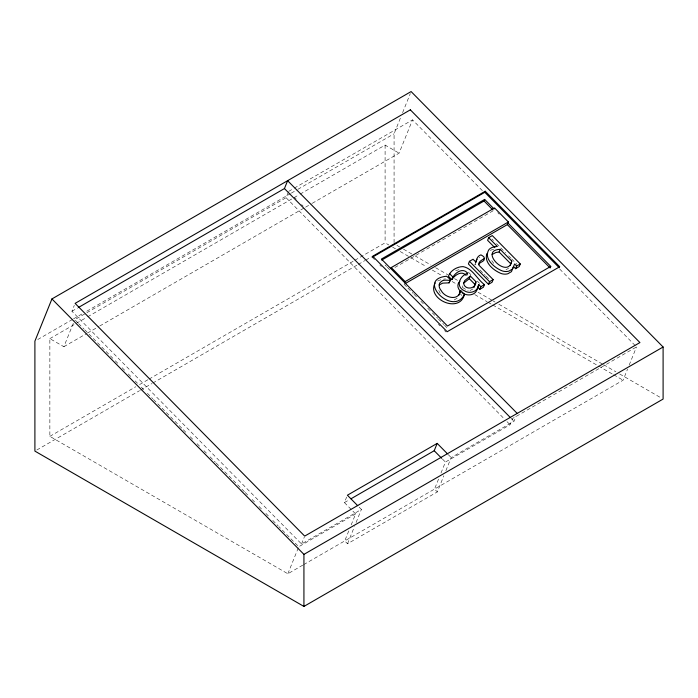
<?xml version="1.0" encoding="UTF-8"?>
<svg xmlns="http://www.w3.org/2000/svg" width="698" height="698" viewBox="0 0 698 698"><rect width="100%" height="100%" fill="white"/><g stroke="black" fill="none" stroke-linecap="round" stroke-linejoin="round"><path stroke-width="0.52" stroke-dasharray="3.49 2.62" d="M475.443 262.422L474.989 264.9L475.696 263.146M359.173 507.176L361.389 509.418L301.527 543.978L71.929 311.247L74.311 305.349M302.775 565.153L287.855 573.765L49.863 436.363L49.863 338.626L63.867 346.705L74.363 320.696M77.818 322.799L74.765 319.701L286.075 197.7L288.257 192.308M394.073 242.651L394.073 133.789L400.966 116.706M402.589 112.683L410.302 93.584M312.215 203.319L399.099 153.167L412.535 119.864L482.868 191.156M287.855 573.765L298.351 547.755M301.527 543.978L304.302 537.094M351.146 509.383L344.428 502.569L346.644 497.063M348.764 530.925L344.725 540.933L347.525 543.768L437.323 491.924L443.841 475.757M351.181 524.922L355.622 513.92L351.888 510.133M347.525 543.768L354.453 526.589M356.085 522.549L361.389 509.418M438.553 479.081L434.522 489.089L437.323 491.924M440.979 473.078L445.42 462.076L510.072 424.75L512.611 418.46L636.524 346.915L559.307 268.651M445.882 470.705L451.178 457.574L514.033 421.287L516.023 416.366M303.709 564.612L623.087 380.218L627.563 369.12M629.195 365.08L636.524 346.915M473.017 288.911L469.58 290.822M508.624 268.224L505.98 269.794M457.19 298.168L454.136 300.009M71.929 311.247L77.6 307.975M288.614 191.4L293.308 188.696M294.251 188.155L412.535 119.864M37.727 339.525L72.609 319.387M73.552 318.846L82.975 313.402M86.753 311.221L290.377 193.66M291.319 193.119L296.973 189.847M297.915 189.306L394.073 133.789M49.863 338.626L86.692 317.363M87.634 316.822L299.163 194.698M300.105 194.149L385.095 145.079L399.099 153.167M63.867 346.705L86.526 333.627M87.477 333.077L98.802 326.533M99.753 325.992L304.668 207.681M305.611 207.14L311.273 203.868M49.863 436.363L135.796 386.744M139.574 384.563L148.072 379.66M149.014 379.11L353.93 260.808M354.881 260.258L385.095 242.817L388.873 244.998M36.785 450.018L139.539 390.697M140.481 390.147L151.798 383.621M152.74 383.071L357.306 264.97M358.249 264.42L364.853 260.616M365.796 260.066L371.449 256.803M394.911 267.474L493.477 210.569M344.428 502.569L349.105 499.864M355.622 513.92L298.753 546.752L278.877 526.606M437.62 280.98L441.502 279.488M455.663 270.745L459.991 269.28M479.168 257.78L479.875 257.501M443.509 279.183L445.516 278.886M396.909 245.373L399.736 247.013M403.514 249.186L413.897 255.189M414.839 255.73L430.893 264.996M435.613 267.718L447.88 274.803M454.485 278.615L460.148 281.887M478.086 292.244L492.247 300.419M493.189 300.96L495.074 302.051M498.852 304.232L602.688 364.182M603.63 364.722L615.906 371.807M619.676 373.988L661.215 397.973M392.651 247.179L395.487 248.811M400.207 251.542L426.653 266.811M432.315 270.082L441.764 275.536M452.147 281.53L455.925 283.711M462.538 287.524L468.201 290.796M474.815 294.617L487.091 301.702M488.033 302.251L491.811 304.433M492.762 304.974L597.584 365.499M598.535 366.04L612.696 374.224M613.647 374.765L623.087 380.218M468.402 272.203L472.712 276.425M497.761 212.689L499.218 214.173M491.968 238.995L493.486 240.522M496.505 243.593L505.588 252.789M508.606 255.861L510.875 258.155M511.634 258.923L516.93 264.289M480.084 270.065L485.337 275.396M486.087 276.155L489.089 279.2M477.292 281.067L479.587 283.388M460.348 293.928L461.867 295.472M385.139 265.031L386.587 266.505M387.311 267.238L390.217 270.187M404.081 284.234L407.135 287.332M407.902 288.108L413.242 293.526M414.01 294.303L417.832 298.177M420.885 301.274L423.939 304.372M427.761 308.237L431.582 312.111M432.341 312.887L437.69 318.305M438.457 319.082L443.806 324.5M444.565 325.277L446.86 327.598M372.261 257.274L374.538 259.586M379.86 264.978L381.378 266.523M438.379 324.3L439.897 325.844M444.46 330.468L445.978 332.004M294.731 197.604L296.257 199.157M301.615 204.575L303.141 206.128M510.971 418.181L514.033 421.287M286.075 197.7L503.956 418.556M507.01 421.653L510.072 424.75M448.229 454.59L451.178 457.574M442.427 459.048L445.42 462.076M78.586 323.575L83.935 329.002M84.702 329.77L114.516 359.994M115.283 360.77L119.105 364.644M122.159 367.741L125.221 370.847M128.275 373.945L131.337 377.042M135.159 380.916L137.454 383.246M141.275 387.12L144.329 390.217M147.391 393.314L152.74 398.741M153.508 399.518L182.553 428.965M183.321 429.741L187.143 433.615M190.196 436.712L193.259 439.81M197.08 443.684L200.134 446.79M203.956 450.664L207.018 453.761M210.072 456.858L215.429 462.285M216.188 463.062L244.475 491.732M245.242 492.509L249.064 496.383M252.118 499.48L255.18 502.586M259.002 506.46L262.823 510.334M265.886 513.431L269.707 517.305M272.761 520.403L278.109 525.83M493.809 263.329L492.09 261.209L490.886 258.112M440.29 293.483L437.978 288.606M462.556 285.883L462.87 287.332M385.095 145.079L385.095 242.817M490.328 250.425A13.794 10.269 22 0 1 495.388 249.151"/><path stroke-width="1.05" d="M459.04 295.036L460.654 290.525L464.449 294.373C459.746 314.301 425.989 298.857 435.22 282.934M460.444 290.647C459.127 301.266 445.211 298.055 441.354 290.848C438.885 288.3 437.759 283.257 441.564 281.346C444.879 277.987 455.995 283.615 446.58 276.251C415.258 279.148 453.316 317.311 464.449 294.373M478.732 284.522C478.435 291.371 469.972 294.399 464.632 290.874C455.227 286.957 459.441 275.85 467.651 273.293C462.617 266.636 453.491 273.511 451.842 279.671L448.404 276.19C450.515 270.519 457.059 266.592 463.053 266.619C472.686 268.416 477.092 279.296 484.464 284.618L483.4 287.253L479.805 289.33L477.668 287.166L478.732 284.522L480.87 286.695L479.805 289.33M510.299 265.406L511.756 261.078L500.169 249.343C478.095 250.154 507.996 279.933 511.756 261.078M463.62 283.248L464.737 280.587L470.347 276.033L475.923 281.678C476.289 289.068 464.685 290.612 463.62 283.248L469.283 278.668L470.347 276.033M473.959 287.541L475.923 281.678M477.336 288.71C475.888 295.629 466.674 296.624 461.928 292.479M486.872 253.592C483.854 262.718 493.722 270.536 501.269 273.564A9.746 7.25 22 0 0 507.865 273.747L511.451 271.644L513.536 266.601L515.586 268.678L519.199 266.592L520.263 263.949L492.282 235.584L488.661 237.678L487.597 240.313L494.856 247.668M475.443 262.422L477.074 259.22M51.931 298.936L34.9 341.156L34.9 451.109L303.927 606.431L663.1 399.064L663.1 347.011L411.105 91.569L51.931 298.936L303.927 554.378L303.927 606.431M78.542 307.425L284.444 188.556L287.62 180.686L517.209 413.417M390.854 268.608L391.273 267.561L494.542 207.943L508.397 221.99L507.341 224.616L405.014 283.693M404.718 282.664L405.137 281.608L508.397 221.99M372.261 257.274L484.805 192.299L485.232 191.252L559.709 266.749L447.165 331.725L372.68 256.227L485.232 191.252M439.286 284.88L442.724 283.126L449.093 282.856L450.158 280.221M450.367 280.099L449.093 282.856M381.719 260.075L484.046 200.998L484.674 199.427L494.114 208.99M469.449 261.322L468.384 263.966L488.478 284.33L492.09 282.236L493.154 279.601L478.889 265.144C477.554 258.827 489.944 259.787 480.939 254.866C477.72 255.782 476.263 259.167 476.053 262.265L473.07 259.237L469.449 261.322L489.542 281.687L488.478 284.33M460.654 290.525L459.38 293.282M466.945 275.056L467.651 273.293M484.464 258.435C484.438 262.125 480.058 261.523 478.793 264.42M492.107 254.5L495.85 252.51L499.105 251.978L500.169 249.343M350.972 498.791L434.217 450.725L437.184 443.387L447.497 453.84M515.586 268.678L516.642 266.043L520.263 263.949M507.978 223.046L550.757 266.409L550.12 267.98L507.341 224.616M459.842 281.189C456.789 283.981 457.452 288.693 460.479 291.214M484.674 199.427L381.413 259.045L447.497 326.027L550.757 266.409M451.842 279.671C454.503 275.309 461.535 270.17 465.941 275.274M480.87 286.695L484.464 284.618M489.542 281.687L493.154 279.601M437.184 443.387L347.386 495.222L357.699 505.684M303.927 554.378L663.1 347.011M484.805 192.299L559.29 267.796M484.046 200.998L492.753 209.828M488.661 237.678L497.369 246.499A13.794 10.269 22 0 0 489.08 249.404C482.99 258.321 494.524 268.006 502.333 270.929A9.746 7.25 22 0 0 508.929 271.112L512.515 269.009L514.601 263.957L516.642 266.043M499.105 251.978L510.692 263.722M469.283 278.668L474.858 284.322M449.468 273.555L452.897 277.036M391.273 267.561L405.137 281.608M284.444 188.556L510.212 417.404M434.217 450.725L441.686 458.298M410.337 109.839L75.105 303.377L304.694 536.108L639.926 342.57L410.337 109.839"/></g></svg>
